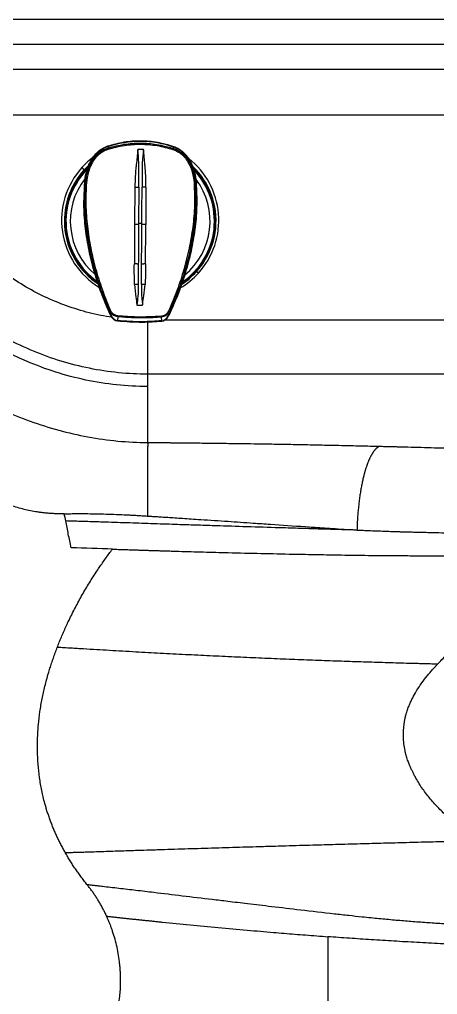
# Model space of a CAD drawing. Extents: x 525 to 609, y 649 to 778.
# Drawn here: x 568.33 to 575.64, y 717.49 to 734.54 of the extents above; entities that cross this region are included whole.
import ezdxf

# ---------------------------------------------------------------- set-up
doc = ezdxf.new("R2010")
doc.units = 0
doc.header["$MEASUREMENT"] = 0
doc.layers.add('1', color=4, linetype='Continuous')

# ---------------------------------------------------------------- blocks, each defined once
blk = doc.blocks.new('JETSETTER')
at = {"layer": '1', "color": 3, "linetype": 'Continuous', "lineweight": 25}
for p, q in [((79.047, 65.413), (42.059, 65.413)), ((42.059, 64.983), (79.047, 64.983)), ((39.335, 64.546), (53.039, 64.546)), ((52.215, 63.739), (40.137, 63.739)), ((44.748, 63.196), (44.874, 63.233)), ((44.748, 63.196), (44.748, 63.195)), ((44.748, 63.196), (44.748, 63.196)), ((44.75, 63.188), (44.756, 63.165)), ((45.276, 63.145), (45.376, 63.144)), ((45.903, 63.181), (45.896, 63.158)), ((45.905, 63.189), (45.905, 63.188)), ((45.905, 63.189), (45.905, 63.189)), ((44.299, 62.823), (44.336, 62.78)), ((44.336, 62.78), (44.418, 62.863)), ((44.35, 62.616), (44.35, 62.615)), ((46.301, 62.55), (46.291, 62.608)), ((46.295, 62.609), (46.295, 62.61)), ((44.344, 62.57), (44.344, 62.563)), ((44.345, 62.57), (44.344, 62.563)), ((44.351, 62.561), (44.35, 62.561)), ((44.351, 62.561), (44.363, 62.556)), ((45.225, 62.481), (45.22, 61.83)), ((45.293, 62.481), (45.289, 61.851)), ((45.419, 62.48), (45.416, 61.829)), ((46.282, 62.544), (46.294, 62.549)), ((46.294, 62.549), (46.295, 62.549)), ((46.301, 62.551), (46.301, 62.55)), ((46.301, 62.551), (46.301, 62.551)), ((44.441, 60.921), (44.428, 60.911)), ((46.337, 60.979), (46.3, 61.003)), ((44.762, 60.334), (44.761, 60.334)), ((44.773, 60.335), (44.762, 60.334)), ((44.927, 60.215), (44.92, 60.148)), ((45.696, 60.143), (45.689, 60.21)), ((45.845, 60.328), (45.856, 60.327)), ((45.856, 60.327), (45.857, 60.327)), ((52.068, 60.154), (45.732, 60.154)), ((53.622, 59.21), (45.448, 59.21)), ((45.448, 59.21), (45.448, 58.994)), ((45.448, 58.994), (45.448, 58.015))]:
    blk.add_line(p, q, dxfattribs=at)
at = {"layer": '1', "color": 3, "linetype": 'Continuous', "lineweight": 25, "flags": 128}
for points in [[(45.645, 63.258), (45.764, 63.231), (45.905, 63.189)], [(44.482, 62.991), (44.398, 62.921), (44.299, 62.823)], [(44.586, 60.788), (44.536, 60.823), (44.428, 60.911)], [(44.441, 60.921), (44.547, 60.835), (44.577, 60.813)]]:
    blk.add_lwpolyline(points, dxfattribs=at)
at = {"layer": '1', "color": 3, "linetype": 'Continuous', "lineweight": 25}
for centre, radius, start, end in [((45.316, 61.498), 1.787, 70.7995, 108.4963), ((45.316, 61.496), 1.785, 70.7992, 108.4965), ((44.988, 63.218), 0.237, 192.8484, 197.4736), ((45.668, 63.213), 0.234, 341.8187, 346.4995), ((45.321, 61.901), 1.372, 317.7763, 51.9102), ((45.315, 61.901), 1.372, 137.7805, 238.8627), ((45.315, 61.891), 1.322, 133.4742, 227.8717), ((45.315, 61.891), 1.323, 137.7789, 236.485), ((45.315, 61.888), 1.303, 135.2877, 227.8721), ((45.315, 61.888), 1.295, 135.6573, 235.1013), ((45.315, 61.888), 1.295, 135.9605, 234.8891), ((45.321, 61.891), 1.323, 302.8457, 45.9817), ((45.321, 61.888), 1.295, 304.2918, 43.3075), ((45.321, 61.888), 1.295, 304.3009, 43.2909), ((45.321, 61.888), 1.304, 304.1359, 44.8327), ((45.321, 61.891), 1.322, 317.7731, 46.0318), ((45.315, 61.885), 1.219, 142.0682, 229.9466), ((45.321, 61.885), 1.219, 309.353, 36.8812), ((44.367, 62.37), 0.186, 84.6826, 91.237), ((46.276, 62.358), 0.186, 88.0649, 94.6146), ((45.319, 61.903), 1.375, 300.4782, 317.7813), ((45.319, 61.893), 1.325, 303.0112, 317.7807), ((44.771, 60.385), 0.0505, 271.7019, 296.4733), ((45.27, 60.197), 0.344, 174.5522, 176.9447), ((45.349, 60.197), 0.34, 2.3122, 4.733), ((45.847, 60.378), 0.0504, 242.8018, 267.6073)]:
    blk.add_arc(centre, radius, start, end, dxfattribs=at)
for points, knots in [([(45.905, 63.188), (45.811, 63.216), (45.622, 63.272), (45.327, 63.295), (45.032, 63.275), (44.842, 63.222), (44.748, 63.195)], [0, 0, 0, 0, 0.25, 0.5, 0.75, 1, 1, 1, 1]), ([(44.748, 63.195), (44.717, 63.183), (44.655, 63.158), (44.575, 63.097), (44.507, 63.024), (44.452, 62.941), (44.409, 62.851), (44.367, 62.729), (44.354, 62.633), (44.345, 62.57)], [0, 0, 0, 0, 0.126705, 0.253338, 0.379858, 0.506214, 0.632401, 0.758427, 1, 1, 1, 1]), ([(44.75, 63.188), (44.723, 63.178), (44.669, 63.156), (44.598, 63.107), (44.535, 63.047), (44.48, 62.974), (44.433, 62.89), (44.398, 62.802), (44.374, 62.717), (44.358, 62.639), (44.352, 62.586), (44.35, 62.561)], [0, 0, 0, 0, 0.111063, 0.219204, 0.328206, 0.44157, 0.564533, 0.695225, 0.79984, 0.902245, 1, 1, 1, 1]), ([(44.353, 62.615), (44.36, 62.663), (44.372, 62.744), (44.41, 62.853), (44.452, 62.942), (44.507, 63.026), (44.575, 63.098), (44.655, 63.158), (44.717, 63.183), (44.748, 63.196)], [0, 0, 0, 0, 0.196272, 0.330121, 0.464036, 0.597997, 0.731992, 0.865996, 1, 1, 1, 1]), ([(44.363, 62.556), (44.366, 62.59), (44.371, 62.64), (44.386, 62.712), (44.404, 62.777), (44.431, 62.851), (44.471, 62.932), (44.529, 63.017), (44.599, 63.084), (44.662, 63.125), (44.709, 63.149), (44.74, 63.16), (44.756, 63.165)], [0, 0, 0, 0, 0.134317, 0.19393, 0.28602, 0.397716, 0.499325, 0.63941, 0.796776, 0.872857, 0.932098, 1, 1, 1, 1]), ([(44.384, 62.555), (44.392, 62.617), (44.408, 62.741), (44.471, 62.896), (44.548, 63.009), (44.604, 63.061), (44.653, 63.097), (44.696, 63.123), (44.74, 63.139), (44.761, 63.147)], [0, 0, 0, 0, 0.252441, 0.502953, 0.665115, 0.799002, 0.811083, 0.908695, 1, 1, 1, 1]), ([(44.752, 63.182), (44.752, 63.182), (44.752, 63.183), (44.751, 63.184), (44.751, 63.186), (44.749, 63.19), (44.748, 63.194), (44.748, 63.195), (44.748, 63.195)], [0, 0, 0, 0, 0.021671, 0.048381, 0.136364, 0.463964, 0.81473, 1, 1, 1, 1]), ([(44.756, 63.165), (44.85, 63.19), (45.034, 63.239), (45.321, 63.257), (45.611, 63.237), (45.8, 63.185), (45.896, 63.158)], [0, 0, 0, 0, 0.2503086, 0.4934872, 0.7419472, 1, 1, 1, 1]), ([(44.761, 63.147), (44.854, 63.171), (45.039, 63.22), (45.327, 63.237), (45.614, 63.217), (45.799, 63.165), (45.891, 63.14)], [0, 0, 0, 0, 0.249997, 0.499994, 0.750008, 1, 1, 1, 1]), ([(45.276, 63.135), (45.276, 63.134), (45.274, 63.128), (45.274, 63.117), (45.268, 63.021), (45.254, 62.93), (45.245, 62.844), (45.245, 62.843), (45.245, 62.839), (45.243, 62.825), (45.238, 62.769), (45.229, 62.652), (45.227, 62.545), (45.225, 62.481)], [0, 0, 0, 0, 0.003083, 0.027251, 0.050121, 0.445528, 0.445661, 0.446818, 0.450123, 0.462785, 0.512261, 0.707504, 1, 1, 1, 1]), ([(45.276, 63.145), (45.276, 63.143), (45.276, 63.14), (45.276, 63.136), (45.276, 63.135)], [0, 0, 0, 0, 0.5000173, 1, 1, 1, 1]), ([(45.293, 62.481), (45.294, 62.553), (45.296, 62.699), (45.298, 62.916), (45.283, 63.061), (45.276, 63.135)], [0, 0, 0, 0, 0.329608, 0.661729, 1, 1, 1, 1]), ([(45.376, 63.134), (45.368, 63.061), (45.351, 62.916), (45.35, 62.698), (45.351, 62.553), (45.351, 62.481)], [0, 0, 0, 0, 0.338239, 0.670379, 1, 1, 1, 1]), ([(45.376, 63.134), (45.376, 63.136), (45.376, 63.139), (45.376, 63.142), (45.376, 63.144)], [0, 0, 0, 0, 0.499983, 1, 1, 1, 1]), ([(45.419, 62.48), (45.419, 62.49), (45.419, 62.512), (45.419, 62.549), (45.418, 62.591), (45.417, 62.639), (45.414, 62.693), (45.411, 62.752), (45.406, 62.816), (45.401, 62.876), (45.396, 62.929), (45.391, 62.976), (45.387, 63.022), (45.383, 63.065), (45.38, 63.095), (45.379, 63.113), (45.378, 63.123), (45.377, 63.129), (45.376, 63.133), (45.376, 63.134)], [0, 0, 0, 0, 0.04708, 0.10282, 0.167173, 0.240061, 0.321438, 0.411315, 0.509843, 0.617398, 0.683424, 0.754852, 0.83157, 0.898217, 0.948338, 0.969626, 0.982104, 0.993555, 1, 1, 1, 1]), ([(45.891, 63.14), (45.913, 63.132), (45.95, 63.118), (45.988, 63.095), (46.008, 63.081), (46.02, 63.072), (46.032, 63.063), (46.04, 63.057), (46.044, 63.052), (46.048, 63.05), (46.055, 63.043), (46.069, 63.03), (46.087, 63.011), (46.108, 62.987), (46.127, 62.961), (46.139, 62.943), (46.147, 62.931), (46.161, 62.907), (46.183, 62.865), (46.205, 62.813), (46.219, 62.772), (46.226, 62.747), (46.231, 62.73), (46.234, 62.719), (46.236, 62.708), (46.238, 62.702), (46.238, 62.699), (46.239, 62.698), (46.239, 62.697), (46.239, 62.697), (46.239, 62.697), (46.239, 62.697), (46.239, 62.697), (46.239, 62.697), (46.239, 62.697), (46.239, 62.697), (46.239, 62.697), (46.239, 62.697), (46.239, 62.696), (46.242, 62.684), (46.246, 62.663), (46.255, 62.613), (46.258, 62.574), (46.261, 62.544)], [0, 0, 0, 0, 0.0945648, 0.1579622, 0.177954, 0.1964001, 0.2166765, 0.236952, 0.2375065, 0.2418652, 0.2539614, 0.2794533, 0.3166416, 0.3619161, 0.4049923, 0.4471912, 0.4487618, 0.4618385, 0.5595428, 0.6406851, 0.689597, 0.7334395, 0.7442785, 0.7628015, 0.7790989, 0.7862708, 0.789425, 0.7908141, 0.7914245, 0.7916926, 0.791812, 0.7918637, 0.7919025, 0.7919057, 0.791909, 0.7919219, 0.7919703, 0.7921609, 0.79292, 0.7959457, 0.8416845, 0.8772654, 1, 1, 1, 1]), ([(45.896, 63.158), (45.904, 63.156), (45.92, 63.15), (45.945, 63.139), (45.972, 63.126), (45.999, 63.11), (46.04, 63.083), (46.086, 63.042), (46.13, 62.992), (46.162, 62.946), (46.187, 62.902), (46.21, 62.855), (46.23, 62.805), (46.25, 62.743), (46.271, 62.656), (46.278, 62.586), (46.282, 62.544)], [0, 0, 0, 0, 0.032343, 0.067621, 0.105833, 0.146977, 0.191052, 0.298233, 0.38494, 0.451122, 0.515508, 0.582863, 0.653191, 0.726486, 0.83706, 1, 1, 1, 1]), ([(45.901, 63.175), (45.901, 63.175), (45.901, 63.176), (45.901, 63.177), (45.902, 63.179), (45.903, 63.183), (45.904, 63.187), (45.905, 63.188), (45.905, 63.188)], [0, 0, 0, 0, 0.02285, 0.050134, 0.135449, 0.463585, 0.814892, 1, 1, 1, 1]), ([(45.903, 63.185), (45.924, 63.177), (45.971, 63.159), (46.046, 63.11), (46.124, 63.036), (46.184, 62.949), (46.222, 62.87), (46.247, 62.804), (46.267, 62.737), (46.279, 62.687), (46.283, 62.658), (46.284, 62.655)], [0, 0, 0, 0, 0.094823, 0.221457, 0.391043, 0.559728, 0.684801, 0.776078, 0.868706, 0.989187, 1, 1, 1, 1]), ([(46.295, 62.549), (46.291, 62.588), (46.282, 62.668), (46.257, 62.768), (46.227, 62.85), (46.2, 62.91), (46.163, 62.974), (46.115, 63.038), (46.053, 63.099), (45.983, 63.149), (45.93, 63.17), (45.903, 63.181)], [0, 0, 0, 0, 0.149082, 0.305958, 0.394299, 0.478841, 0.560233, 0.673648, 0.782722, 0.889308, 1, 1, 1, 1]), ([(45.905, 63.189), (45.935, 63.176), (45.997, 63.15), (46.076, 63.089), (46.144, 63.016), (46.197, 62.932), (46.239, 62.841), (46.28, 62.715), (46.293, 62.617), (46.301, 62.551)], [0, 0, 0, 0, 0.125133, 0.250264, 0.375376, 0.50044, 0.625446, 0.750407, 1, 1, 1, 1]), ([(46.291, 62.608), (46.285, 62.654), (46.275, 62.733), (46.239, 62.84), (46.198, 62.93), (46.144, 63.014), (46.077, 63.088), (45.997, 63.149), (45.936, 63.175), (45.905, 63.188)], [0, 0, 0, 0, 0.1892303, 0.3239542, 0.4588503, 0.5939277, 0.7291803, 0.8645546, 1, 1, 1, 1]), ([(44.366, 62.686), (44.366, 62.688), (44.367, 62.69), (44.367, 62.692), (44.368, 62.693)], [0, 0, 0, 0, 0.7240555, 1, 1, 1, 1]), ([(44.344, 62.563), (44.336, 62.435), (44.32, 62.181), (44.346, 61.799), (44.403, 61.421), (44.492, 61.049), (44.608, 60.685), (44.706, 60.45), (44.755, 60.332)], [0, 0, 0, 0, 0.1667064, 0.3333906, 0.5000626, 0.6667199, 0.833364, 1, 1, 1, 1]), ([(44.35, 62.561), (44.341, 62.42), (44.325, 62.137), (44.361, 61.711), (44.44, 61.264), (44.568, 60.801), (44.697, 60.489), (44.761, 60.334)], [0, 0, 0, 0, 0.1853348, 0.3714121, 0.5584036, 0.7794437, 1, 1, 1, 1]), ([(44.356, 62.56), (44.356, 62.56), (44.354, 62.56), (44.352, 62.561), (44.35, 62.561), (44.347, 62.562), (44.345, 62.562), (44.344, 62.562), (44.344, 62.562), (44.344, 62.563)], [0, 0, 0, 0, 0.055536, 0.165273, 0.342794, 0.555697, 0.762921, 0.910682, 1, 1, 1, 1]), ([(44.773, 60.335), (44.749, 60.392), (44.702, 60.507), (44.637, 60.682), (44.579, 60.859), (44.527, 61.034), (44.482, 61.207), (44.443, 61.381), (44.402, 61.605), (44.366, 61.883), (44.346, 62.218), (44.357, 62.442), (44.363, 62.556)], [0, 0, 0, 0, 0.082023, 0.164588, 0.247634, 0.327658, 0.40489, 0.482845, 0.561506, 0.704794, 0.850852, 1, 1, 1, 1]), ([(44.794, 60.34), (44.747, 60.456), (44.653, 60.689), (44.541, 61.051), (44.453, 61.42), (44.395, 61.796), (44.366, 62.176), (44.378, 62.429), (44.384, 62.555)], [0, 0, 0, 0, 0.166754, 0.333479, 0.500173, 0.666827, 0.833438, 1, 1, 1, 1]), ([(45.225, 62.481), (45.231, 62.481), (45.244, 62.48), (45.262, 62.481), (45.279, 62.481), (45.289, 62.481), (45.293, 62.481)], [0, 0, 0, 0, 0.2479135, 0.4999923, 0.7520962, 1, 1, 1, 1]), ([(45.347, 61.85), (45.348, 61.956), (45.349, 62.166), (45.35, 62.376), (45.351, 62.481)], [0, 0, 0, 0, 0.500057, 1, 1, 1, 1]), ([(45.419, 62.48), (45.413, 62.48), (45.4, 62.48), (45.382, 62.48), (45.365, 62.48), (45.355, 62.481), (45.351, 62.481)], [0, 0, 0, 0, 0.247869, 0.499982, 0.752102, 1, 1, 1, 1]), ([(46.261, 62.544), (46.265, 62.417), (46.274, 62.164), (46.241, 61.785), (46.178, 61.41), (46.085, 61.042), (45.969, 60.681), (45.872, 60.449), (45.824, 60.334)], [0, 0, 0, 0, 0.166575, 0.333185, 0.499836, 0.666527, 0.83325, 1, 1, 1, 1]), ([(46.282, 62.544), (46.285, 62.484), (46.291, 62.363), (46.289, 62.183), (46.28, 62.005), (46.264, 61.829), (46.24, 61.657), (46.197, 61.407), (46.12, 61.085), (45.998, 60.697), (45.895, 60.45), (45.845, 60.328)], [0, 0, 0, 0, 0.079708, 0.15846, 0.236336, 0.313387, 0.38965, 0.46514, 0.646211, 0.824643, 1, 1, 1, 1]), ([(45.857, 60.327), (45.913, 60.458), (46.026, 60.721), (46.155, 61.13), (46.244, 61.519), (46.293, 61.881), (46.313, 62.216), (46.301, 62.438), (46.295, 62.549)], [0, 0, 0, 0, 0.187062, 0.374643, 0.561877, 0.70843, 0.854413, 1, 1, 1, 1]), ([(45.862, 60.325), (45.913, 60.442), (46.014, 60.676), (46.134, 61.039), (46.228, 61.41), (46.29, 61.787), (46.32, 62.169), (46.308, 62.423), (46.301, 62.55)], [0, 0, 0, 0, 0.166637, 0.33328, 0.499937, 0.66661, 0.833294, 1, 1, 1, 1]), ([(46.295, 62.549), (46.296, 62.549), (46.298, 62.55), (46.3, 62.55), (46.301, 62.55), (46.301, 62.55), (46.301, 62.55)], [0, 0, 0, 0, 0.274321, 0.612781, 0.854114, 1, 1, 1, 1]), ([(45.22, 61.83), (45.22, 61.714), (45.218, 61.484), (45.217, 61.254), (45.216, 61.139)], [0, 0, 0, 0, 0.500125, 1, 1, 1, 1]), ([(45.289, 61.828), (45.284, 61.829), (45.275, 61.829), (45.258, 61.829), (45.239, 61.83), (45.227, 61.83), (45.22, 61.83)], [0, 0, 0, 0, 0.24785, 0.500009, 0.752162, 1, 1, 1, 1]), ([(45.289, 61.828), (45.288, 61.713), (45.287, 61.481), (45.286, 61.25), (45.285, 61.135)], [0, 0, 0, 0, 0.500038, 1, 1, 1, 1]), ([(45.289, 61.851), (45.293, 61.851), (45.302, 61.85), (45.318, 61.85), (45.334, 61.85), (45.343, 61.85), (45.347, 61.85)], [0, 0, 0, 0, 0.250241, 0.499994, 0.749753, 1, 1, 1, 1]), ([(45.289, 61.851), (45.289, 61.846), (45.289, 61.839), (45.289, 61.831), (45.289, 61.828)], [0, 0, 0, 0, 0.5918295, 1, 1, 1, 1]), ([(45.343, 61.135), (45.343, 61.25), (45.345, 61.481), (45.346, 61.712), (45.347, 61.828)], [0, 0, 0, 0, 0.49996, 1, 1, 1, 1]), ([(45.347, 61.828), (45.347, 61.832), (45.347, 61.839), (45.347, 61.847), (45.347, 61.85)], [0, 0, 0, 0, 0.5000079, 1, 1, 1, 1]), ([(45.416, 61.829), (45.409, 61.829), (45.397, 61.829), (45.378, 61.829), (45.361, 61.828), (45.352, 61.828), (45.347, 61.828)], [0, 0, 0, 0, 0.247839, 0.499996, 0.752154, 1, 1, 1, 1]), ([(45.412, 61.138), (45.412, 61.252), (45.414, 61.482), (45.415, 61.713), (45.416, 61.829)], [0, 0, 0, 0, 0.499874, 1, 1, 1, 1]), ([(44.827, 60.207), (44.76, 60.217), (44.557, 60.245), (44.223, 60.336), (43.833, 60.475), (43.457, 60.653), (43.101, 60.866), (42.766, 61.11), (42.566, 61.3), (42.466, 61.395)], [0, 0, 0, 0, 0.07542, 0.229592, 0.38392, 0.53825, 0.692428, 0.846347, 1, 1, 1, 1]), ([(45.221, 60.78), (45.218, 60.847), (45.214, 60.966), (45.215, 61.086), (45.216, 61.139)], [0, 0, 0, 0, 0.559818, 1, 1, 1, 1]), ([(45.285, 61.135), (45.28, 61.136), (45.271, 61.137), (45.253, 61.138), (45.235, 61.138), (45.222, 61.139), (45.216, 61.139)], [0, 0, 0, 0, 0.247837, 0.5, 0.752158, 1, 1, 1, 1]), ([(45.285, 61.135), (45.285, 61.076), (45.284, 60.957), (45.283, 60.839), (45.283, 60.78)], [0, 0, 0, 0, 0.500111, 1, 1, 1, 1]), ([(45.34, 60.78), (45.341, 60.839), (45.342, 60.956), (45.342, 61.075), (45.343, 61.135)], [0, 0, 0, 0, 0.4998868, 1, 1, 1, 1]), ([(45.412, 61.138), (45.405, 61.138), (45.392, 61.138), (45.374, 61.137), (45.357, 61.136), (45.347, 61.135), (45.343, 61.135)], [0, 0, 0, 0, 0.247844, 0.500005, 0.752163, 1, 1, 1, 1]), ([(45.412, 61.138), (45.412, 61.07), (45.412, 60.95), (45.405, 60.831), (45.403, 60.779)], [0, 0, 0, 0, 0.560177, 1, 1, 1, 1]), ([(45.283, 60.78), (45.273, 60.78), (45.255, 60.781), (45.232, 60.78), (45.221, 60.78)], [0, 0, 0, 0, 0.49997, 1, 1, 1, 1]), ([(45.221, 60.78), (45.227, 60.705), (45.235, 60.602), (45.252, 60.49), (45.257, 60.449), (45.258, 60.434), (45.258, 60.43), (45.258, 60.427), (45.259, 60.426), (45.259, 60.425)], [0, 0, 0, 0, 0.632716, 0.860019, 0.958229, 0.975917, 0.985981, 0.994955, 1, 1, 1, 1]), ([(45.283, 60.78), (45.283, 60.709), (45.283, 60.59), (45.266, 60.472), (45.259, 60.425)], [0, 0, 0, 0, 0.600625, 1, 1, 1, 1]), ([(45.34, 60.78), (45.34, 60.693), (45.338, 60.583), (45.355, 60.467), (45.359, 60.435), (45.36, 60.427), (45.36, 60.425), (45.36, 60.425), (45.36, 60.425), (45.36, 60.425), (45.36, 60.425)], [0, 0, 0, 0, 0.730023, 0.931374, 0.982113, 0.995106, 0.998549, 0.999523, 0.999822, 1, 1, 1, 1]), ([(45.403, 60.779), (45.391, 60.779), (45.369, 60.781), (45.35, 60.78), (45.34, 60.78)], [0, 0, 0, 0, 0.500028, 1, 1, 1, 1]), ([(45.36, 60.425), (45.36, 60.425), (45.361, 60.427), (45.361, 60.433), (45.364, 60.486), (45.388, 60.601), (45.397, 60.713), (45.403, 60.779)], [0, 0, 0, 0, 0.0016058, 0.0156532, 0.0558928, 0.4460789, 1, 1, 1, 1]), ([(45.448, 58.994), (45.085, 58.994), (44.722, 59.033), (44.012, 59.183), (43.664, 59.294), (42.663, 59.724), (42.051, 60.139), (41.537, 60.653)], [0, 0, 0, 0, 0.25, 0.25, 0.5, 0.5, 1, 1, 1, 1]), ([(45.259, 60.425), (45.259, 60.424), (45.259, 60.423), (45.259, 60.421), (45.259, 60.42)], [0, 0, 0, 0, 0.499986, 1, 1, 1, 1]), ([(45.259, 60.42), (45.276, 60.42), (45.309, 60.42), (45.343, 60.42), (45.359, 60.419)], [0, 0, 0, 0, 0.5, 1, 1, 1, 1]), ([(45.359, 60.419), (45.359, 60.42), (45.359, 60.422), (45.36, 60.424), (45.36, 60.425)], [0, 0, 0, 0, 0.486304, 1, 1, 1, 1]), ([(44.767, 60.336), (44.766, 60.336), (44.765, 60.335), (44.763, 60.335), (44.761, 60.334), (44.759, 60.333), (44.757, 60.332), (44.755, 60.332), (44.755, 60.332), (44.755, 60.332)], [0, 0, 0, 0, 0.0555213, 0.1652731, 0.3427866, 0.5556951, 0.7629164, 0.9106802, 1, 1, 1, 1]), ([(44.755, 60.332), (44.772, 60.292), (44.797, 60.232), (44.847, 60.173), (44.886, 60.15), (44.908, 60.145), (44.919, 60.143)], [0, 0, 0, 0, 0.491787, 0.743118, 0.871147, 1, 1, 1, 1]), ([(44.761, 60.334), (44.778, 60.291), (44.804, 60.229), (44.857, 60.172), (44.892, 60.153), (44.91, 60.15), (44.92, 60.148)], [0, 0, 0, 0, 0.5383946, 0.7781038, 0.891275, 1, 1, 1, 1]), ([(44.927, 60.215), (44.914, 60.217), (44.888, 60.222), (44.855, 60.236), (44.831, 60.253), (44.817, 60.267), (44.794, 60.292), (44.783, 60.315), (44.773, 60.335)], [0, 0, 0, 0, 0.191716, 0.382756, 0.518619, 0.620935, 0.677457, 1, 1, 1, 1]), ([(44.928, 60.229), (44.917, 60.231), (44.89, 60.236), (44.851, 60.258), (44.816, 60.294), (44.801, 60.324), (44.794, 60.34)], [0, 0, 0, 0, 0.189796, 0.444631, 0.713677, 1, 1, 1, 1]), ([(45.689, 60.21), (45.658, 60.207), (45.588, 60.201), (45.473, 60.195), (45.329, 60.192), (45.178, 60.196), (45.039, 60.204), (44.96, 60.212), (44.927, 60.215)], [0, 0, 0, 0, 0.122705, 0.274469, 0.455296, 0.686948, 0.868512, 1, 1, 1, 1]), ([(45.688, 60.225), (45.546, 60.216), (45.293, 60.2), (45.039, 60.22), (44.928, 60.229)], [0, 0, 0, 0, 0.559943, 1, 1, 1, 1]), ([(45.824, 60.334), (45.814, 60.314), (45.795, 60.279), (45.755, 60.246), (45.72, 60.229), (45.699, 60.226), (45.688, 60.225)], [0, 0, 0, 0, 0.363329, 0.653345, 0.82864, 1, 1, 1, 1]), ([(45.845, 60.328), (45.834, 60.308), (45.815, 60.272), (45.772, 60.236), (45.73, 60.217), (45.703, 60.212), (45.689, 60.21)], [0, 0, 0, 0, 0.322457, 0.598475, 0.799025, 1, 1, 1, 1]), ([(45.696, 60.143), (45.705, 60.145), (45.724, 60.148), (45.759, 60.167), (45.812, 60.223), (45.838, 60.284), (45.857, 60.327)], [0, 0, 0, 0, 0.108762, 0.221896, 0.461598, 1, 1, 1, 1]), ([(45.696, 60.138), (45.707, 60.14), (45.73, 60.144), (45.768, 60.167), (45.819, 60.226), (45.845, 60.286), (45.862, 60.325)], [0, 0, 0, 0, 0.12885, 0.256881, 0.508215, 1, 1, 1, 1]), ([(45.857, 60.327), (45.857, 60.327), (45.859, 60.326), (45.861, 60.326), (45.862, 60.325), (45.862, 60.325), (45.862, 60.325)], [0, 0, 0, 0, 0.258007, 0.604084, 0.850835, 1, 1, 1, 1]), ([(44.92, 60.154), (44.92, 60.154), (44.92, 60.153), (44.92, 60.151), (44.92, 60.149), (44.919, 60.146), (44.919, 60.144), (44.919, 60.143), (44.919, 60.143), (44.919, 60.143)], [0, 0, 0, 0, 0.055514, 0.165254, 0.342804, 0.555704, 0.762939, 0.91068, 1, 1, 1, 1]), ([(44.919, 60.143), (45.064, 60.132), (45.323, 60.112), (45.582, 60.13), (45.696, 60.138)], [0, 0, 0, 0, 0.55995, 1, 1, 1, 1]), ([(44.92, 60.154), (45.065, 60.143), (45.323, 60.123), (45.581, 60.142), (45.695, 60.15)], [0, 0, 0, 0, 0.559951, 1, 1, 1, 1]), ([(45.696, 60.143), (45.566, 60.134), (45.307, 60.117), (45.049, 60.137), (44.92, 60.148)], [0, 0, 0, 0, 0.499974, 1, 1, 1, 1]), ([(45.448, 60.132), (45.448, 60.08), (45.448, 59.969), (45.448, 59.806), (45.448, 59.648), (45.448, 59.508), (45.448, 59.39), (45.448, 59.299), (45.448, 59.235), (45.448, 59.218), (45.448, 59.21)], [0, 0, 0, 0, 0.111383, 0.238329, 0.365274, 0.492219, 0.619165, 0.746109, 0.873055, 1, 1, 1, 1]), ([(45.695, 60.15), (45.695, 60.149), (45.695, 60.148), (45.695, 60.146), (45.696, 60.144), (45.696, 60.141), (45.696, 60.14), (45.696, 60.138), (45.696, 60.138), (45.696, 60.138)], [0, 0, 0, 0, 0.055545, 0.165284, 0.342815, 0.555699, 0.762927, 0.91068, 1, 1, 1, 1]), ([(41.554, 59.366), (41.837, 59.163), (42.133, 58.978), (42.747, 58.65), (43.066, 58.507), (43.558, 58.33), (43.725, 58.277), (44.062, 58.185), (44.233, 58.146), (44.577, 58.083), (44.924, 58.034), (45.274, 58.016), (45.448, 58.015)], [0, 0, 0, 0, 0.25, 0.25, 0.5, 0.5, 0.625, 0.625, 0.75, 0.75, 0.875, 1, 1, 1, 1]), ([(43.991, 56.769), (43.98, 56.769), (43.959, 56.768), (43.928, 56.768), (43.897, 56.768), (43.866, 56.769), (43.834, 56.77), (43.803, 56.771), (43.771, 56.773), (43.74, 56.775), (43.708, 56.777), (43.676, 56.78), (43.645, 56.784), (43.613, 56.787), (43.581, 56.791), (43.549, 56.796), (43.489, 56.805), (43.401, 56.82), (43.286, 56.845), (43.17, 56.876), (43.018, 56.922), (42.83, 56.99), (42.611, 57.086), (42.398, 57.196), (42.216, 57.304), (42.061, 57.406), (41.931, 57.497), (41.783, 57.608), (41.617, 57.74), (41.437, 57.895), (41.261, 58.058), (41.12, 58.197), (41.008, 58.31), (40.927, 58.396), (40.844, 58.484), (40.789, 58.544), (40.762, 58.574)], [0, 0, 0, 0, 0.008167, 0.016347, 0.024539, 0.032747, 0.040972, 0.049214, 0.057476, 0.065759, 0.074065, 0.082394, 0.090748, 0.09913, 0.107539, 0.115978, 0.124448, 0.1551, 0.186054, 0.217372, 0.249111, 0.311109, 0.374459, 0.43664, 0.49986, 0.540874, 0.582481, 0.62473, 0.686321, 0.749658, 0.81118, 0.874815, 0.905153, 0.936122, 0.967734, 1, 1, 1, 1]), ([(45.448, 58.015), (45.448, 58.014), (45.448, 58.013), (45.448, 58.01), (45.448, 58.007), (45.448, 58.003), (45.449, 57.998), (45.449, 57.993), (45.449, 57.987), (45.449, 57.98), (45.449, 57.973), (45.449, 57.964), (45.449, 57.954), (45.449, 57.944), (45.448, 57.932), (45.448, 57.919), (45.448, 57.904), (45.448, 57.873), (45.448, 57.829), (45.448, 57.76), (45.448, 57.69), (45.448, 57.605), (45.448, 57.515), (45.448, 57.415), (45.448, 57.313), (45.448, 57.227), (45.448, 57.16), (45.448, 57.111), (45.448, 57.063), (45.448, 57.014), (45.448, 56.966), (45.448, 56.918), (45.448, 56.87), (45.448, 56.823), (45.448, 56.776), (45.448, 56.745), (45.448, 56.729)], [0, 0, 0, 0, 0.011739, 0.023971, 0.036701, 0.049937, 0.063683, 0.077945, 0.09273, 0.108042, 0.123886, 0.140268, 0.157192, 0.174661, 0.192679, 0.211249, 0.230373, 0.250051, 0.326231, 0.375035, 0.444203, 0.500016, 0.566443, 0.630368, 0.691594, 0.749978, 0.776748, 0.803148, 0.829168, 0.854797, 0.880029, 0.904855, 0.929269, 0.953268, 0.976845, 1, 1, 1, 1]), ([(45.448, 58.015), (45.468, 58.015), (45.508, 58.015), (45.569, 58.014), (45.63, 58.014), (45.692, 58.014), (45.755, 58.013), (45.818, 58.013), (45.883, 58.012), (46.011, 58.011), (46.207, 58.009), (46.466, 58.006), (46.729, 58.003), (46.988, 57.999), (47.245, 57.996), (47.523, 57.991), (47.829, 57.986), (48.163, 57.98), (48.443, 57.974), (48.668, 57.969), (48.836, 57.966), (49.004, 57.962), (49.173, 57.958), (49.341, 57.954), (49.453, 57.951), (49.51, 57.95)], [0, 0, 0, 0, 0.0144079, 0.0290254, 0.0438529, 0.0588909, 0.0741399, 0.0896002, 0.1052722, 0.1211563, 0.1832856, 0.2477177, 0.3110376, 0.3754319, 0.4378627, 0.4999911, 0.5810814, 0.6636899, 0.7478339, 0.7896213, 0.8315024, 0.8734789, 0.9155528, 0.9577259, 1, 1, 1, 1]), ([(49.51, 57.95), (49.507, 57.949), (49.503, 57.948), (49.496, 57.945), (49.489, 57.942), (49.482, 57.938), (49.475, 57.934), (49.468, 57.929), (49.461, 57.924), (49.454, 57.919), (49.447, 57.913), (49.44, 57.906), (49.433, 57.899), (49.426, 57.892), (49.419, 57.884), (49.412, 57.875), (49.405, 57.866), (49.398, 57.857), (49.391, 57.847), (49.384, 57.836), (49.377, 57.825), (49.37, 57.814), (49.363, 57.802), (49.356, 57.789), (49.349, 57.776), (49.342, 57.763), (49.335, 57.748), (49.328, 57.734), (49.321, 57.719), (49.315, 57.703), (49.308, 57.687), (49.301, 57.671), (49.295, 57.654), (49.288, 57.636), (49.282, 57.618), (49.276, 57.6), (49.269, 57.581), (49.263, 57.562), (49.257, 57.543), (49.251, 57.522), (49.245, 57.502), (49.238, 57.477), (49.231, 57.448), (49.222, 57.414), (49.213, 57.378), (49.205, 57.341), (49.197, 57.303), (49.189, 57.264), (49.182, 57.224), (49.174, 57.183), (49.167, 57.141), (49.161, 57.098), (49.154, 57.054), (49.148, 57.009), (49.143, 56.963), (49.138, 56.917), (49.133, 56.87), (49.128, 56.823), (49.124, 56.775), (49.12, 56.727), (49.117, 56.679), (49.114, 56.63), (49.112, 56.582), (49.11, 56.533), (49.109, 56.501), (49.108, 56.484)], [0, 0, 0, 0, 0.011444, 0.022961, 0.034549, 0.046208, 0.057936, 0.069732, 0.081596, 0.093525, 0.10552, 0.117577, 0.129696, 0.141875, 0.154114, 0.16641, 0.178761, 0.191167, 0.203624, 0.216133, 0.22869, 0.241294, 0.253943, 0.266635, 0.279368, 0.29214, 0.304949, 0.317793, 0.33067, 0.343577, 0.356512, 0.369473, 0.382458, 0.395465, 0.408491, 0.421533, 0.43459, 0.447659, 0.460738, 0.473824, 0.486915, 0.500008, 0.520345, 0.540894, 0.561645, 0.582588, 0.603711, 0.625004, 0.646454, 0.668049, 0.689777, 0.711623, 0.733575, 0.755619, 0.77774, 0.799924, 0.822157, 0.844423, 0.866709, 0.888998, 0.911278, 0.933532, 0.955746, 0.977907, 1, 1, 1, 1]), ([(49.51, 57.95), (49.536, 57.949), (49.59, 57.948), (49.671, 57.946), (49.751, 57.944), (49.833, 57.942), (49.914, 57.94), (50.046, 57.936), (50.23, 57.931), (50.542, 57.923), (50.849, 57.914), (51.154, 57.905), (51.384, 57.898), (51.619, 57.89), (51.855, 57.883), (52.091, 57.875), (52.33, 57.868), (52.568, 57.86), (52.8, 57.853), (53.021, 57.845), (53.164, 57.841), (53.234, 57.838)], [0, 0, 0, 0, 0.021169, 0.042431, 0.063787, 0.085237, 0.106781, 0.12842, 0.190326, 0.253749, 0.377207, 0.436719, 0.49999, 0.563181, 0.6267, 0.690548, 0.754725, 0.820479, 0.883275, 0.943116, 1, 1, 1, 1]), ([(43.991, 56.769), (44.007, 56.769), (44.038, 56.77), (44.098, 56.771), (44.203, 56.772), (44.354, 56.772), (44.536, 56.77), (44.719, 56.765), (44.903, 56.759), (45.054, 56.752), (45.175, 56.746), (45.264, 56.741), (45.355, 56.735), (45.416, 56.732), (45.448, 56.729)], [0, 0, 0, 0, 0.0342433, 0.0625005, 0.1250006, 0.2499991, 0.3720387, 0.4999986, 0.6250345, 0.7499984, 0.8106815, 0.874999, 0.9326562, 1, 1, 1, 1]), ([(44.109, 56.175), (44.093, 56.255), (44.062, 56.411), (44.031, 56.567), (44.016, 56.643)], [0, 0, 0, 0, 0.51202, 1, 1, 1, 1]), ([(49.108, 56.484), (49.079, 56.485), (49.02, 56.486), (48.932, 56.489), (48.844, 56.491), (48.756, 56.494), (48.668, 56.496), (48.58, 56.499), (48.493, 56.501), (48.311, 56.506), (48.041, 56.515), (47.611, 56.528), (47.124, 56.543), (46.646, 56.558), (46.252, 56.571), (45.967, 56.58), (45.719, 56.588), (45.507, 56.595), (45.295, 56.602), (45.083, 56.61), (44.87, 56.617), (44.686, 56.623), (44.531, 56.628), (44.403, 56.632), (44.274, 56.636), (44.145, 56.639), (44.059, 56.642), (44.016, 56.643)], [0, 0, 0, 0, 0.017723, 0.035412, 0.053067, 0.070688, 0.088275, 0.105828, 0.123346, 0.140832, 0.214387, 0.285106, 0.396805, 0.502894, 0.566447, 0.628103, 0.66984, 0.711112, 0.751933, 0.793275, 0.834469, 0.875509, 0.900175, 0.924957, 0.949854, 0.974869, 1, 1, 1, 1]), ([(45.448, 56.73), (45.471, 56.728), (45.52, 56.725), (45.601, 56.72), (45.696, 56.714), (45.804, 56.707), (45.927, 56.699), (46.064, 56.69), (46.215, 56.68), (46.48, 56.662), (46.842, 56.638), (47.248, 56.61), (47.699, 56.579), (48.048, 56.555), (48.347, 56.535), (48.505, 56.524), (48.686, 56.512), (48.89, 56.499), (49.033, 56.49), (49.108, 56.485)], [0, 0, 0, 0, 0.018035, 0.039751, 0.065188, 0.09439, 0.127405, 0.164284, 0.205076, 0.249831, 0.379538, 0.499717, 0.582392, 0.749855, 0.786906, 0.830479, 0.880554, 0.937085, 1, 1, 1, 1]), ([(49.108, 56.484), (49.125, 56.483), (49.18, 56.481), (49.282, 56.477), (49.414, 56.472), (49.544, 56.467), (49.647, 56.464), (49.716, 56.461), (49.753, 56.46), (49.777, 56.46), (49.797, 56.459), (49.819, 56.458), (49.841, 56.457), (49.863, 56.456), (49.885, 56.456), (49.907, 56.455), (49.929, 56.454), (49.951, 56.454), (49.973, 56.453), (50.022, 56.452), (50.099, 56.45), (50.207, 56.447), (50.321, 56.445), (50.465, 56.441), (50.655, 56.437), (50.969, 56.43), (51.355, 56.423), (51.746, 56.418), (52.06, 56.414), (52.312, 56.412), (52.527, 56.411), (52.655, 56.411), (52.703, 56.41)], [0, 0, 0, 0, 0.0137896, 0.0450297, 0.0838538, 0.1220186, 0.1524476, 0.1688481, 0.1789834, 0.1828287, 0.1889075, 0.1949855, 0.2010629, 0.2071395, 0.2132153, 0.2192902, 0.2253643, 0.2314375, 0.2375097, 0.243581, 0.2719351, 0.3017968, 0.3331746, 0.3660758, 0.4223852, 0.4911244, 0.6282354, 0.7460908, 0.8192164, 0.8921737, 0.9588882, 1, 1, 1, 1]), ([(43.868, 54.433), (43.874, 54.448), (43.885, 54.478), (43.903, 54.522), (43.921, 54.567), (43.94, 54.612), (43.959, 54.656), (43.978, 54.701), (43.998, 54.746), (44.018, 54.792), (44.039, 54.837), (44.088, 54.941), (44.169, 55.104), (44.287, 55.323), (44.413, 55.538), (44.52, 55.706), (44.603, 55.83), (44.659, 55.911), (44.716, 55.992), (44.774, 56.072), (44.814, 56.124), (44.834, 56.151)], [0, 0, 0, 0, 0.024113, 0.048356, 0.07273, 0.097237, 0.12188, 0.14666, 0.171579, 0.196639, 0.221842, 0.24719, 0.371543, 0.498103, 0.623693, 0.749995, 0.800123, 0.850178, 0.900172, 0.95011, 1, 1, 1, 1]), ([(44.834, 56.151), (44.859, 56.15), (44.911, 56.148), (44.988, 56.145), (45.065, 56.143), (45.142, 56.14), (45.219, 56.138), (45.296, 56.135), (45.374, 56.133), (45.451, 56.13), (45.528, 56.128), (45.606, 56.125), (45.683, 56.123), (45.761, 56.121), (45.838, 56.118), (45.916, 56.116), (46.112, 56.11), (46.426, 56.101), (46.904, 56.088), (47.429, 56.076), (47.948, 56.065), (48.418, 56.056), (48.775, 56.05), (49.071, 56.045), (49.31, 56.042), (49.555, 56.04), (49.808, 56.038), (50.061, 56.036), (50.306, 56.035), (50.538, 56.034), (50.766, 56.033), (50.997, 56.031), (51.312, 56.028), (51.626, 56.024), (51.94, 56.018), (52.175, 56.014), (52.38, 56.01), (52.537, 56.007), (52.615, 56.005), (52.648, 56.005)], [0, 0, 0, 0, 0.0094625, 0.0189327, 0.0284106, 0.0378964, 0.0473903, 0.0568926, 0.0664035, 0.0759231, 0.0854518, 0.0949898, 0.1045375, 0.1140953, 0.1236633, 0.1332418, 0.1428311, 0.1962444, 0.2499509, 0.3211319, 0.3928273, 0.4461271, 0.4999863, 0.5296423, 0.5603501, 0.5921143, 0.6249403, 0.6588058, 0.6909274, 0.7212989, 0.7499167, 0.7809062, 0.8124342, 0.8749626, 0.905183, 0.9374899, 0.9687482, 0.9869001, 1, 1, 1, 1]), ([(50.516, 54.138), (50.568, 54.193), (50.621, 54.248), (50.728, 54.357), (50.783, 54.412), (50.951, 54.576), (51.068, 54.684), (51.306, 54.897), (51.428, 55.001), (51.672, 55.201), (51.794, 55.297), (51.911, 55.388)], [0, 0, 0, 0, 0.125, 0.125, 0.25, 0.25, 0.5, 0.5, 0.75, 0.75, 1, 1, 1, 1]), ([(44.008, 50.843), (44.002, 50.855), (43.989, 50.878), (43.97, 50.913), (43.951, 50.948), (43.933, 50.983), (43.915, 51.018), (43.897, 51.053), (43.88, 51.089), (43.863, 51.124), (43.847, 51.16), (43.831, 51.196), (43.816, 51.231), (43.8, 51.267), (43.786, 51.303), (43.771, 51.339), (43.758, 51.375), (43.744, 51.412), (43.731, 51.448), (43.718, 51.485), (43.706, 51.521), (43.694, 51.558), (43.682, 51.595), (43.671, 51.631), (43.661, 51.668), (43.633, 51.767), (43.595, 51.929), (43.556, 52.157), (43.531, 52.388), (43.522, 52.583), (43.522, 52.739), (43.524, 52.855), (43.53, 52.97), (43.541, 53.122), (43.563, 53.31), (43.601, 53.533), (43.651, 53.757), (43.7, 53.934), (43.74, 54.068), (43.769, 54.156), (43.8, 54.247), (43.833, 54.34), (43.856, 54.402), (43.868, 54.433)], [0, 0, 0, 0, 0.0106962, 0.0213632, 0.0320024, 0.0426147, 0.0532016, 0.0637641, 0.0743036, 0.0848214, 0.0953185, 0.1057963, 0.1162557, 0.1266979, 0.1371241, 0.1475353, 0.1579327, 0.1683173, 0.1786903, 0.1890528, 0.1994059, 0.2097507, 0.2200883, 0.2304198, 0.2407464, 0.2510691, 0.3127075, 0.3747514, 0.4369542, 0.5002597, 0.5315673, 0.5627493, 0.5938332, 0.6248396, 0.6854372, 0.747018, 0.807699, 0.8708369, 0.8953444, 0.9205073, 0.9463327, 0.9728279, 1, 1, 1, 1]), ([(50.516, 54.138), (50.493, 54.139), (50.449, 54.14), (50.389, 54.142), (50.322, 54.144), (50.245, 54.146), (50.064, 54.151), (49.79, 54.158), (49.416, 54.17), (49.032, 54.182), (48.704, 54.193), (48.435, 54.203), (48.163, 54.213), (47.817, 54.227), (47.395, 54.245), (46.968, 54.264), (46.54, 54.284), (46.107, 54.305), (45.674, 54.328), (45.231, 54.352), (44.86, 54.373), (44.556, 54.391), (44.37, 54.402), (44.219, 54.411), (44.107, 54.418), (43.989, 54.425), (43.909, 54.43), (43.868, 54.433)], [0, 0, 0, 0, 0.011892, 0.022046, 0.030456, 0.04634, 0.060926, 0.122065, 0.183571, 0.245432, 0.30829, 0.339715, 0.37131, 0.434638, 0.498026, 0.560943, 0.62311, 0.684429, 0.747016, 0.807795, 0.872294, 0.903091, 0.935591, 0.950585, 0.966313, 0.982783, 1, 1, 1, 1]), ([(51.202, 51.054), (51.183, 51.069), (51.143, 51.1), (51.082, 51.148), (51.015, 51.2), (50.935, 51.265), (50.843, 51.34), (50.755, 51.417), (50.646, 51.514), (50.52, 51.636), (50.373, 51.8), (50.262, 51.947), (50.18, 52.073), (50.132, 52.158), (50.096, 52.227), (50.069, 52.281), (50.045, 52.335), (50.024, 52.383), (50.007, 52.425), (49.993, 52.464), (49.98, 52.505), (49.964, 52.559), (49.946, 52.639), (49.928, 52.747), (49.92, 52.868), (49.921, 52.988), (49.931, 53.086), (49.943, 53.162), (49.955, 53.218), (49.969, 53.272), (49.983, 53.318), (49.998, 53.36), (50.015, 53.405), (50.039, 53.462), (50.076, 53.541), (50.125, 53.631), (50.184, 53.727), (50.253, 53.827), (50.321, 53.916), (50.385, 53.994), (50.434, 54.049), (50.476, 54.097), (50.503, 54.125), (50.516, 54.138)], [0, 0, 0, 0, 0.02013, 0.041704, 0.06472, 0.091478, 0.127757, 0.164192, 0.189427, 0.250142, 0.310466, 0.371157, 0.401943, 0.433202, 0.450203, 0.465088, 0.482097, 0.497763, 0.50767, 0.518659, 0.530733, 0.541904, 0.563369, 0.595586, 0.627268, 0.658262, 0.6884, 0.7031, 0.717524, 0.732778, 0.745479, 0.754681, 0.767135, 0.782851, 0.801852, 0.834459, 0.862446, 0.889389, 0.928255, 0.949844, 0.969001, 0.98572, 1, 1, 1, 1]), ([(44.008, 50.843), (44.029, 50.844), (44.072, 50.846), (44.138, 50.848), (44.207, 50.85), (44.279, 50.852), (44.354, 50.855), (44.431, 50.857), (44.542, 50.861), (44.731, 50.867), (44.984, 50.876), (45.253, 50.884), (45.5, 50.892), (45.737, 50.9), (46.056, 50.91), (46.456, 50.922), (46.932, 50.937), (47.345, 50.949), (47.652, 50.958), (47.964, 50.967), (48.316, 50.977), (48.75, 50.989), (49.162, 51.001), (49.575, 51.012), (49.911, 51.021), (50.182, 51.028), (50.385, 51.033), (50.59, 51.039), (50.784, 51.044), (50.99, 51.049), (51.125, 51.052), (51.202, 51.054)], [0, 0, 0, 0, 0.008069, 0.016526, 0.025372, 0.034606, 0.044229, 0.054243, 0.064649, 0.086811, 0.127517, 0.162502, 0.191007, 0.223806, 0.255079, 0.316123, 0.381878, 0.445383, 0.483268, 0.508019, 0.574243, 0.63024, 0.692536, 0.752084, 0.811925, 0.842629, 0.874448, 0.904439, 0.936963, 0.963774, 1, 1, 1, 1]), ([(44.387, 50.287), (44.378, 50.298), (44.36, 50.321), (44.333, 50.355), (44.307, 50.389), (44.282, 50.424), (44.257, 50.458), (44.232, 50.493), (44.208, 50.527), (44.184, 50.562), (44.16, 50.597), (44.137, 50.632), (44.115, 50.667), (44.093, 50.702), (44.071, 50.737), (44.05, 50.772), (44.029, 50.808), (44.015, 50.832), (44.008, 50.843)], [0, 0, 0, 0, 0.064406, 0.12853, 0.192376, 0.255952, 0.319263, 0.382316, 0.445115, 0.507669, 0.569982, 0.632062, 0.693915, 0.755547, 0.816964, 0.878175, 0.939184, 1, 1, 1, 1]), ([(44.387, 50.287), (44.406, 50.285), (44.448, 50.28), (44.512, 50.272), (44.583, 50.264), (44.68, 50.253), (44.8, 50.239), (44.996, 50.216), (45.249, 50.187), (45.619, 50.143), (46.065, 50.089), (46.494, 50.038), (46.874, 49.992), (47.219, 49.951), (47.644, 49.9), (48.151, 49.84), (48.601, 49.788), (48.959, 49.748), (49.174, 49.725), (49.349, 49.707), (49.537, 49.688), (49.757, 49.668), (50.024, 49.645), (50.288, 49.625), (50.55, 49.608), (50.882, 49.588), (51.299, 49.57), (51.718, 49.558), (52.064, 49.551), (52.296, 49.548), (52.502, 49.546), (52.679, 49.545), (52.796, 49.544), (52.855, 49.544)], [0, 0, 0, 0, 0.006653, 0.013969, 0.021946, 0.03059, 0.046695, 0.062938, 0.096958, 0.132685, 0.18943, 0.249998, 0.281099, 0.321163, 0.370556, 0.429995, 0.499995, 0.530264, 0.557487, 0.576772, 0.592688, 0.625001, 0.655608, 0.688244, 0.719889, 0.749998, 0.808065, 0.870916, 0.902649, 0.934456, 0.956505, 0.97835, 1, 1, 1, 1]), ([(44.73, 49.732), (44.726, 49.743), (44.716, 49.763), (44.701, 49.794), (44.686, 49.824), (44.671, 49.854), (44.655, 49.884), (44.639, 49.913), (44.622, 49.943), (44.606, 49.972), (44.588, 50.001), (44.571, 50.029), (44.553, 50.058), (44.534, 50.086), (44.516, 50.114), (44.497, 50.141), (44.477, 50.169), (44.457, 50.196), (44.437, 50.223), (44.417, 50.249), (44.403, 50.267), (44.396, 50.276)], [0, 0, 0, 0, 0.053023, 0.105954, 0.158802, 0.211574, 0.264279, 0.316926, 0.369523, 0.42208, 0.474605, 0.527106, 0.579592, 0.632073, 0.684556, 0.73705, 0.789565, 0.842108, 0.89469, 0.947317, 1, 1, 1, 1]), ([(44.976, 48.617), (44.975, 48.627), (44.975, 48.649), (44.975, 48.681), (44.974, 48.712), (44.972, 48.744), (44.97, 48.776), (44.968, 48.808), (44.965, 48.84), (44.962, 48.872), (44.955, 48.941), (44.941, 49.047), (44.914, 49.188), (44.879, 49.328), (44.846, 49.438), (44.817, 49.52), (44.797, 49.574), (44.776, 49.627), (44.754, 49.68), (44.738, 49.715), (44.73, 49.732)], [0, 0, 0, 0, 0.0277839, 0.0555621, 0.0833387, 0.1111174, 0.1389021, 0.1666969, 0.1945057, 0.2223323, 0.2501807, 0.3750819, 0.500045, 0.6250034, 0.7498776, 0.7999935, 0.8500401, 0.900041, 0.9500198, 1, 1, 1, 1]), ([(44.73, 49.732), (44.754, 49.73), (44.8, 49.725), (44.87, 49.717), (44.94, 49.709), (45.01, 49.702), (45.08, 49.694), (45.15, 49.686), (45.219, 49.679), (45.289, 49.672), (45.359, 49.664), (45.428, 49.657), (45.498, 49.65), (45.567, 49.642), (45.637, 49.635), (45.845, 49.614), (46.194, 49.579), (46.688, 49.532), (47.174, 49.489), (47.557, 49.456), (47.834, 49.433), (48.021, 49.418), (48.211, 49.403), (48.405, 49.388), (48.536, 49.378), (48.601, 49.373)], [0, 0, 0, 0, 0.017778, 0.035554, 0.053329, 0.071102, 0.088874, 0.106646, 0.124418, 0.14219, 0.159962, 0.177735, 0.195508, 0.213283, 0.23106, 0.248838, 0.372974, 0.499528, 0.630936, 0.750561, 0.798486, 0.847397, 0.897291, 0.948161, 1, 1, 1, 1]), ([(48.601, 49.373), (48.601, 49.337), (48.601, 49.264), (48.6, 49.156), (48.6, 49.048), (48.599, 48.939), (48.599, 48.831), (48.599, 48.723), (48.599, 48.651), (48.599, 48.615)], [0, 0, 0, 0, 0.143, 0.286046, 0.429082, 0.572052, 0.714898, 0.857566, 1, 1, 1, 1]), ([(52.914, 49.147), (52.873, 49.149), (52.79, 49.151), (52.662, 49.156), (52.527, 49.162), (52.384, 49.167), (52.235, 49.173), (52.078, 49.18), (51.873, 49.188), (51.628, 49.199), (51.344, 49.211), (51.063, 49.225), (50.803, 49.237), (50.57, 49.249), (50.362, 49.26), (50.157, 49.272), (49.954, 49.283), (49.754, 49.295), (49.556, 49.307), (49.36, 49.32), (49.167, 49.332), (48.976, 49.346), (48.788, 49.359), (48.663, 49.368), (48.601, 49.373)], [0, 0, 0, 0, 0.028612, 0.058867, 0.090763, 0.124297, 0.159467, 0.196272, 0.234707, 0.303714, 0.368009, 0.434292, 0.5, 0.548678, 0.596707, 0.644089, 0.690824, 0.736914, 0.78236, 0.827165, 0.871329, 0.914855, 0.957745, 1, 1, 1, 1]), ([(44.737, 47.493), (44.741, 47.503), (44.75, 47.522), (44.763, 47.552), (44.775, 47.581), (44.787, 47.611), (44.799, 47.641), (44.81, 47.671), (44.821, 47.701), (44.832, 47.732), (44.854, 47.798), (44.884, 47.9), (44.918, 48.041), (44.944, 48.183), (44.959, 48.298), (44.967, 48.385), (44.971, 48.442), (44.974, 48.5), (44.975, 48.558), (44.976, 48.597), (44.976, 48.617)], [0, 0, 0, 0, 0.027735, 0.055467, 0.083202, 0.110942, 0.138693, 0.166459, 0.194243, 0.222051, 0.249886, 0.374621, 0.499547, 0.624445, 0.749454, 0.799575, 0.849667, 0.899753, 0.949857, 1, 1, 1, 1]), ([(48.599, 48.615), (48.599, 48.579), (48.599, 48.507), (48.599, 48.398), (48.599, 48.289), (48.6, 48.181), (48.6, 48.071), (48.601, 47.962), (48.601, 47.889), (48.601, 47.853)], [0, 0, 0, 0, 0.142009, 0.284396, 0.427104, 0.570076, 0.713256, 0.856583, 1, 1, 1, 1])]:
    blk.add_open_spline(points, degree=3, knots=knots, dxfattribs=at)
for points in [[(45.448, 59.21), (45.107, 59.21), (44.424, 59.28), (43.441, 59.582), (42.533, 60.066), (42.002, 60.501), (41.762, 60.743)], [(44.016, 56.643), (44.007, 56.685), (43.999, 56.727), (43.991, 56.769)], [(44.114, 56.175), (44.112, 56.175), (44.11, 56.175), (44.109, 56.175)], [(44.834, 56.151), (44.593, 56.159), (44.353, 56.167), (44.114, 56.175)], [(44.387, 50.287), (44.39, 50.283), (44.393, 50.28), (44.396, 50.276)]]:
    blk.add_open_spline(points, degree=3, dxfattribs=at)

msp = doc.modelspace()

# ---------------------------------------------------------------- block references
at = {"layer": '1'}
msp.add_blockref('JETSETTER', (525.127, 669.124), dxfattribs=at)

doc.saveas('drawing.dxf')
